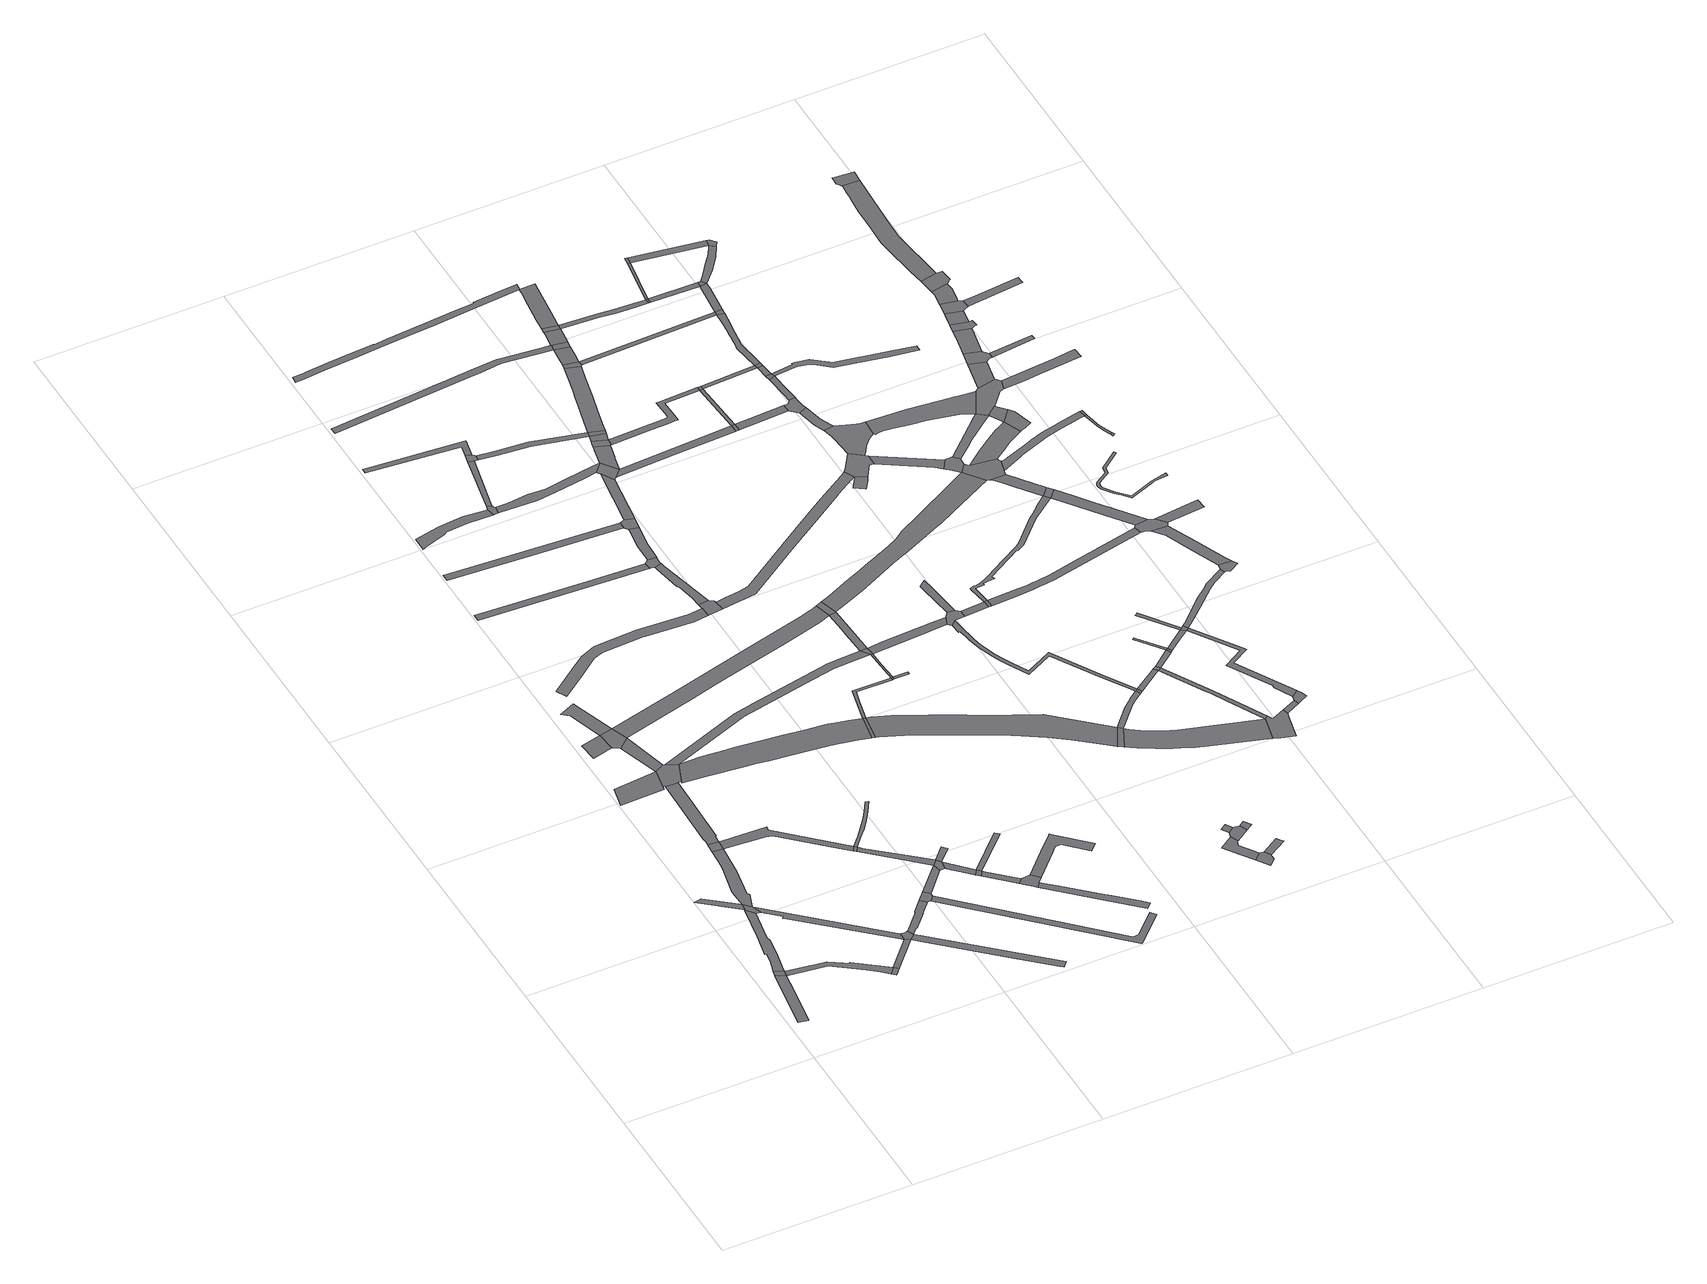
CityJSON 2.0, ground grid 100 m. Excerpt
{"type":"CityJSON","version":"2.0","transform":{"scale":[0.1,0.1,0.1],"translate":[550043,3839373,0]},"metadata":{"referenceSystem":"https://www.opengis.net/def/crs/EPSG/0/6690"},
"CityObjects":{
"road1":{"type":"Road","attributes":{"RoadStructureAttribute.sectionType":"1"},"geometry":[{"type":"MultiSurface","lod":"1","boundaries":[[[0,1,2,3,4,5,6]]]}]},
"road2":{"type":"Road","geometry":[{"type":"MultiSurface","lod":"1","boundaries":[[[7,0,6,8]]]}]},
"road3":{"type":"Road","attributes":{"RoadStructureAttribute.sectionType":"1"},"geometry":[{"type":"MultiSurface","lod":"1","boundaries":[[[9,10,11,12,13,14,7,8,15,16,17,18,19,20]]]}]},
"road4":{"type":"Road","attributes":{"RoadStructureAttribute.sectionType":"1"},"geometry":[{"type":"MultiSurface","lod":"1","boundaries":[[[21,22,23,9,24]]]}]},
"road5":{"type":"Road","attributes":{"RoadStructureAttribute.sectionType":"1"},"geometry":[{"type":"MultiSurface","lod":"1","boundaries":[[[25,26,27,28,29,30,31,32,8,6,33,34,35,36,37]]]}]},
"road6":{"type":"Road","geometry":[{"type":"MultiSurface","lod":"1","boundaries":[[[24,9,20,38,39,40]]]}]},
"road7":{"type":"Road","attributes":{"RoadStructureAttribute.sectionType":"1"},"geometry":[{"type":"MultiSurface","lod":"1","boundaries":[[[41,42,43,44,45,46,47,24,40,48,49,50,51,52]]]}]},
"road8":{"type":"Road","geometry":[{"type":"MultiSurface","lod":"1","boundaries":[[[37,36,53,54]]]}]},
"road9":{"type":"Road","geometry":[{"type":"MultiSurface","lod":"1","boundaries":[[[55,41,52,56]]]}]},
"road10":{"type":"Road","attributes":{"RoadStructureAttribute.sectionType":"1"},"geometry":[{"type":"MultiSurface","lod":"1","boundaries":[[[57,58,40,39,59,60,61,62,63,64,65,66]]]}]},
"road11":{"type":"Road","attributes":{"function":"3","RoadStructureAttribute.sectionType":"1"},"geometry":[{"type":"MultiSurface","lod":"1","boundaries":[[[67,68,69,70,71,72,73]]]}]},
"road12":{"type":"Road","attributes":{"RoadStructureAttribute.sectionType":"7"},"geometry":[{"type":"MultiSurface","lod":"1","boundaries":[[[74,75,76,77,78,55,56,79,80,81,82]]]}]},
"road13":{"type":"Road","attributes":{"RoadStructureAttribute.sectionType":"1"},"geometry":[{"type":"MultiSurface","lod":"1","boundaries":[[[83,84,85,86,87,88]]]}]},
"road14":{"type":"Road","attributes":{"RoadStructureAttribute.sectionType":"1"},"geometry":[{"type":"MultiSurface","lod":"1","boundaries":[[[65,89,37,54,90,91]]]}]},
"road15":{"type":"Road","attributes":{"RoadStructureAttribute.sectionType":"1"},"geometry":[{"type":"MultiSurface","lod":"1","boundaries":[[[92,93,94,95,96,97,83,98]]]}]},
"road16":{"type":"Road","geometry":[{"type":"MultiSurface","lod":"1","boundaries":[[[98,83,88,99,100,101,102]]]}]},
"road17":{"type":"Road","attributes":{"RoadStructureAttribute.sectionType":"1"},"geometry":[{"type":"MultiSurface","lod":"1","boundaries":[[[102,101,67,103]]]}]},
"road18":{"type":"Road","geometry":[{"type":"MultiSurface","lod":"1","boundaries":[[[103,67,73,104,74,82,105,106,107,108]]]}]},
"road19":{"type":"Road","geometry":[{"type":"MultiSurface","lod":"1","boundaries":[[[109,110,111,112,113,66,65,91,114,115]]]}]},
"road20":{"type":"Road","attributes":{"RoadStructureAttribute.sectionType":"1"},"geometry":[{"type":"MultiSurface","lod":"1","boundaries":[[[116,117,118,56,52,119,120,121,122,123]]]}]},
"road21":{"type":"Road","attributes":{"RoadStructureAttribute.sectionType":"1"},"geometry":[{"type":"MultiSurface","lod":"1","boundaries":[[[124,125,126,115,114,127,128,129,130,131,132,133]]]}]},
"road22":{"type":"Road","attributes":{"RoadStructureAttribute.sectionType":"1"},"geometry":[{"type":"MultiSurface","lod":"1","boundaries":[[[134,135,136,114,91,137,138,139,140,141]]]}]},
"road23":{"type":"Road","geometry":[{"type":"MultiSurface","lod":"1","boundaries":[[[123,122,142,143]]]}]},
"road24":{"type":"Road","geometry":[{"type":"MultiSurface","lod":"1","boundaries":[[[144,124,133,145,146,147,148,149]]]}]},
"road25":{"type":"Road","attributes":{"RoadStructureAttribute.sectionType":"1"},"geometry":[{"type":"MultiSurface","lod":"1","boundaries":[[[150,144,149,151,152]]]}]},
"road26":{"type":"Road","attributes":{"RoadStructureAttribute.sectionType":"1"},"geometry":[{"type":"MultiSurface","lod":"1","boundaries":[[[153,154,143,142,155,156,150,157]]]}]},
"road27":{"type":"Road","attributes":{"RoadStructureAttribute.sectionType":"1"},"geometry":[{"type":"MultiSurface","lod":"1","boundaries":[[[158,159,160,161,162,163,164,165,166,167,168,169,123,143]]]}]},
"road28":{"type":"Road","attributes":{"function":"3","RoadStructureAttribute.sectionType":"1"},"geometry":[{"type":"MultiSurface","lod":"1","boundaries":[[[170,171,172,173,174,175,176,177,178,179,180,181,107,106,182,183,184,185,186,187,188,189,190,191,192,193,194]]]}]},
"road29":{"type":"Road","geometry":[{"type":"MultiSurface","lod":"1","boundaries":[[[157,150,152,195,196]]]}]},
"road30":{"type":"Road","attributes":{"RoadStructureAttribute.sectionType":"1"},"geometry":[{"type":"MultiSurface","lod":"1","boundaries":[[[197,198,199,200,201,202,203,204,205,206,207,208,209,210,211,212,213]]]}]},
"road31":{"type":"Road","attributes":{"RoadStructureAttribute.sectionType":"1"},"geometry":[{"type":"MultiSurface","lod":"1","boundaries":[[[214,215,216,217,218,219,220,221,222,223,224,225]]]}]},
"road32":{"type":"Road","attributes":{"RoadStructureAttribute.sectionType":"1"},"geometry":[{"type":"MultiSurface","lod":"1","boundaries":[[[226,196,195,227,228,229]]]}]},
"road33":{"type":"Road","geometry":[{"type":"MultiSurface","lod":"1","boundaries":[[[230,231,232,233,234,157,196]]]}]},
"road34":{"type":"Road","attributes":{"RoadStructureAttribute.sectionType":"1"},"geometry":[{"type":"MultiSurface","lod":"1","boundaries":[[[235,236,237,238,239,240,241,242]]]}]},
"road35":{"type":"Road","geometry":[{"type":"MultiSurface","lod":"1","boundaries":[[[229,228,243,244]]]}]},
"road36":{"type":"Road","attributes":{"RoadStructureAttribute.sectionType":"1"},"geometry":[{"type":"MultiSurface","lod":"1","boundaries":[[[245,246,247,248,249,147,146,250,251,252,253,254]]]}]},
"road37":{"type":"Road","attributes":{"RoadStructureAttribute.sectionType":"1"},"geometry":[{"type":"MultiSurface","lod":"1","boundaries":[[[255,256,244,243,257,258]]]}]},
"road38":{"type":"Road","attributes":{"RoadStructureAttribute.sectionType":"1"},"geometry":[{"type":"MultiSurface","lod":"1","boundaries":[[[259,260,261,262,263,264]]]}]},
"road39":{"type":"Road","attributes":{"RoadStructureAttribute.sectionType":"1"},"geometry":[{"type":"MultiSurface","lod":"1","boundaries":[[[265,266,267,268,269,270,108,107,271,272,273,274,275]]]}]},
"road40":{"type":"Road","attributes":{"RoadStructureAttribute.sectionType":"1"},"geometry":[{"type":"MultiSurface","lod":"1","boundaries":[[[276,277,278,279,280,281,98,102,282,283,284,285,286,287,288,289,290]]]}]},
"road41":{"type":"Road","attributes":{"RoadStructureAttribute.sectionType":"1"},"geometry":[{"type":"MultiSurface","lod":"1","boundaries":[[[291,292,293,294,295,296,297,298]]]}]},
"road42":{"type":"Road","geometry":[{"type":"MultiSurface","lod":"1","boundaries":[[[299,300,301,258,257,302,303,304,305,306,307]]]}]},
"road43":{"type":"Road","attributes":{"RoadStructureAttribute.sectionType":"1"},"geometry":[{"type":"MultiSurface","lod":"1","boundaries":[[[308,309,229,244]]]}]},
"road44":{"type":"Road","geometry":[{"type":"MultiSurface","lod":"1","boundaries":[[[310,225,224,311,312,313,314]]]}]},
"road45":{"type":"Road","attributes":{"RoadStructureAttribute.sectionType":"1"},"geometry":[{"type":"MultiSurface","lod":"1","boundaries":[[[315,310,314,316]]]}]},
"road46":{"type":"Road","attributes":{"RoadStructureAttribute.sectionType":"1"},"geometry":[{"type":"MultiSurface","lod":"1","boundaries":[[[317,318,319,320,321,305,304,322,323,324]]]}]},
"road47":{"type":"Road","geometry":[{"type":"MultiSurface","lod":"1","boundaries":[[[297,315,316,325,326,327,328,298]]]}]},
"road48":{"type":"Road","geometry":[{"type":"MultiSurface","lod":"1","boundaries":[[[194,193,329,330]]]}]},
"road49":{"type":"Road","attributes":{"RoadStructureAttribute.sectionType":"1"},"geometry":[{"type":"MultiSurface","lod":"1","boundaries":[[[331,332,333,334,335,336,337,338,339,299,307]]]}]},
"road50":{"type":"Road","geometry":[{"type":"MultiSurface","lod":"1","boundaries":[[[340,341,342,343,344,213,212,345,346]]]}]},
"road51":{"type":"Road","attributes":{"RoadStructureAttribute.sectionType":"1"},"geometry":[{"type":"MultiSurface","lod":"1","boundaries":[[[347,348,349,350,351,352,353,344,343]]]}]},
"road52":{"type":"Road","geometry":[{"type":"MultiSurface","lod":"1","boundaries":[[[354,238,237,355,349,348,356,357,358]]]}]},
"road53":{"type":"Road","attributes":{"RoadStructureAttribute.sectionType":"1"},"geometry":[{"type":"MultiSurface","lod":"1","boundaries":[[[359,360,361,362,363,364,365,312,311,366,367,368,369,370]]]}]},
"road54":{"type":"Road","attributes":{"RoadStructureAttribute.sectionType":"1"},"geometry":[{"type":"MultiSurface","lod":"1","boundaries":[[[371,372,373,354,358,374,375,376]]]}]},
"road55":{"type":"Road","attributes":{"RoadStructureAttribute.sectionType":"1"},"geometry":[{"type":"MultiSurface","lod":"1","boundaries":[[[377,194,330,378,379,380,381,382]]]}]},
"road56":{"type":"Road","geometry":[{"type":"MultiSurface","lod":"1","boundaries":[[[383,264,263,371,376,384]]]}]},
"road57":{"type":"Road","attributes":{"RoadStructureAttribute.sectionType":"1"},"geometry":[{"type":"MultiSurface","lod":"1","boundaries":[[[385,386,387,388,389,390,391,392,393,394,395,396]]]}]},
"road58":{"type":"Road","attributes":{"RoadStructureAttribute.sectionType":"1"},"geometry":[{"type":"MultiSurface","lod":"1","boundaries":[[[397,398,326,325,399,400,401,402]]]}]},
"road59":{"type":"Road","attributes":{"RoadStructureAttribute.sectionType":"1"},"geometry":[{"type":"MultiSurface","lod":"1","boundaries":[[[403,404,405,406,383,384,407]]]}]},
"road60":{"type":"Road","geometry":[{"type":"MultiSurface","lod":"1","boundaries":[[[382,381,408,409]]]}]},
"road61":{"type":"Road","attributes":{"RoadStructureAttribute.sectionType":"1"},"geometry":[{"type":"MultiSurface","lod":"1","boundaries":[[[410,411,275,382,409]]]}]},
"road62":{"type":"Road","geometry":[{"type":"MultiSurface","lod":"1","boundaries":[[[412,265,275,411]]]}]},
"road63":{"type":"Road","geometry":[{"type":"MultiSurface","lod":"1","boundaries":[[[413,414,415,409,408]]]}]},
"road64":{"type":"Road","attributes":{"RoadStructureAttribute.sectionType":"1"},"geometry":[{"type":"MultiSurface","lod":"1","boundaries":[[[416,417,418,419,420,421,422,423,424,425,426,427,428,429,430,431,432,433,434,435,436,437,438,439,440]]]}]},
"road65":{"type":"Road","geometry":[{"type":"MultiSurface","lod":"1","boundaries":[[[359,370,441,442,403,407,443,444]]]}]},
"road66":{"type":"Road","attributes":{"RoadStructureAttribute.sectionType":"1"},"geometry":[{"type":"MultiSurface","lod":"1","boundaries":[[[445,290,446,447,265,412]]]}]},
"road67":{"type":"Road","attributes":{"function":"3","RoadStructureAttribute.sectionType":"1"},"geometry":[{"type":"MultiSurface","lod":"1","boundaries":[[[448,449,450,451,452,453,454,455,330,329,456,457,458,459,460,461,462,463,464,465,466,467,468]]]}]},
"road68":{"type":"Road","geometry":[{"type":"MultiSurface","lod":"1","boundaries":[[[469,276,290,445,470]]]}]},
"road69":{"type":"Road","attributes":{"RoadStructureAttribute.sectionType":"1"},"geometry":[{"type":"MultiSurface","lod":"1","boundaries":[[[471,472,473,359,444,474,475,476,477,478,479]]]}]},
"road70":{"type":"Road","geometry":[{"type":"MultiSurface","lod":"1","boundaries":[[[480,481,471,479,482,483]]]}]},
"road71":{"type":"Road","attributes":{"RoadStructureAttribute.sectionType":"1"},"geometry":[{"type":"MultiSurface","lod":"1","boundaries":[[[401,484,480,483,485]]]}]},
"road72":{"type":"Road","geometry":[{"type":"MultiSurface","lod":"1","boundaries":[[[402,401,485,486]]]}]},
"road73":{"type":"Road","attributes":{"RoadStructureAttribute.sectionType":"1"},"geometry":[{"type":"MultiSurface","lod":"1","boundaries":[[[487,488,489,412,411,490,491]]]}]},
"road74":{"type":"Road","attributes":{"RoadStructureAttribute.sectionType":"1"},"geometry":[{"type":"MultiSurface","lod":"1","boundaries":[[[492,493,494,495,496,497,498,499,346,345,500,501,502,503,504,505,506,507]]]}]},
"road75":{"type":"Road","attributes":{"RoadStructureAttribute.sectionType":"1"},"geometry":[{"type":"MultiSurface","lod":"1","boundaries":[[[508,509,510,511,512,513,402,486,514,515,516,517,518,519]]]}]},
"road76":{"type":"Road","attributes":{"RoadStructureAttribute.sectionType":"1"},"geometry":[{"type":"MultiSurface","lod":"1","boundaries":[[[520,521,522,523,524,525,526,527,528]]]}]},
"road77":{"type":"Road","attributes":{"RoadStructureAttribute.sectionType":"1"},"geometry":[{"type":"MultiSurface","lod":"1","boundaries":[[[529,530,444,443,531,532]]]}]},
"road78":{"type":"Road","geometry":[{"type":"MultiSurface","lod":"1","boundaries":[[[524,523,533,534,535,536,537]]]}]},
"road79":{"type":"Road","geometry":[{"type":"MultiSurface","lod":"1","boundaries":[[[538,539,540,541]]]}]},
"road80":{"type":"Road","geometry":[{"type":"MultiSurface","lod":"1","boundaries":[[[541,540,520,528,542,543]]]}]},
"road81":{"type":"Road","geometry":[{"type":"MultiSurface","lod":"1","boundaries":[[[544,508,519,545,546]]]}]},
"road82":{"type":"Road","geometry":[{"type":"MultiSurface","lod":"1","boundaries":[[[547,548,549,550,537,536]]]}]},
"road83":{"type":"Road","attributes":{"RoadStructureAttribute.sectionType":"1"},"geometry":[{"type":"MultiSurface","lod":"1","boundaries":[[[551,552,543,542]]]}]},
"road84":{"type":"Road","attributes":{"RoadStructureAttribute.sectionType":"1"},"geometry":[{"type":"MultiSurface","lod":"1","boundaries":[[[395,553,544,546,554,555,556,557]]]}]},
"road85":{"type":"Road","attributes":{"RoadStructureAttribute.sectionType":"1"},"geometry":[{"type":"MultiSurface","lod":"1","boundaries":[[[558,559,560,561,562,483,482,563,564,565,566,567,568,569,570]]]}]},
"road86":{"type":"Road","geometry":[{"type":"MultiSurface","lod":"1","boundaries":[[[468,467,571,572,573]]]}]},
"road87":{"type":"Road","geometry":[{"type":"MultiSurface","lod":"1","boundaries":[[[574,487,491,575,576,577,578,579]]]}]},
"road88":{"type":"Road","geometry":[{"type":"MultiSurface","lod":"1","boundaries":[[[396,395,557,580,581]]]}]},
"road89":{"type":"Road","attributes":{"RoadStructureAttribute.sectionType":"1"},"geometry":[{"type":"MultiSurface","lod":"1","boundaries":[[[582,583,584,396,581,585,586]]]}]},
"road90":{"type":"Road","attributes":{"RoadStructureAttribute.sectionType":"1"},"geometry":[{"type":"MultiSurface","lod":"1","boundaries":[[[587,588,589,590,591,592,574,579]]]}]},
"road91":{"type":"Road","geometry":[{"type":"MultiSurface","lod":"1","boundaries":[[[593,582,586,594]]]}]},
"road92":{"type":"Road","attributes":{"RoadStructureAttribute.sectionType":"1"},"geometry":[{"type":"MultiSurface","lod":"1","boundaries":[[[595,578,577,596]]]}]},
"road93":{"type":"Road","attributes":{"RoadStructureAttribute.sectionType":"1"},"geometry":[{"type":"MultiSurface","lod":"1","boundaries":[[[597,598,599,600,601,602,603,604,605,606,607,608,609,576,575,610,611,612,613,614,615,616,617,618,619,620,621,622,623,624,625]]]}]},
"road94":{"type":"Road","attributes":{"RoadStructureAttribute.sectionType":"1"},"geometry":[{"type":"MultiSurface","lod":"1","boundaries":[[[626,627,628,629,630,631,632,440,633,634,635,636,593,594]]]}]},
"road95":{"type":"Road","attributes":{"RoadStructureAttribute.sectionType":"1"},"geometry":[{"type":"MultiSurface","lod":"1","boundaries":[[[624,637,638,639,640,641,642,468,573,643,644,645,646]]]}]},
"road96":{"type":"Road","geometry":[{"type":"MultiSurface","lod":"1","boundaries":[[[647,595,596,648]]]}]},
"road97":{"type":"Road","geometry":[{"type":"MultiSurface","lod":"1","boundaries":[[[649,529,532,650]]]}]},
"road98":{"type":"Road","attributes":{"RoadStructureAttribute.sectionType":"1"},"geometry":[{"type":"MultiSurface","lod":"1","boundaries":[[[651,652,653,654,655,656,657,658,659,660,661,662,663,664,665,469,470,666,667,668,669,670,671,672,673,674,675,676,677,678,679,680,681]]]}]},
"road99":{"type":"Road","attributes":{"RoadStructureAttribute.sectionType":"1"},"geometry":[{"type":"MultiSurface","lod":"1","boundaries":[[[682,570,529,649]]]}]},
"road100":{"type":"Road","attributes":{"function":"3","RoadStructureAttribute.sectionType":"1"},"geometry":[{"type":"MultiSurface","lod":"1","boundaries":[[[683,684,685,686,687,688,573,572,689,690,691,692,693,694,695,696,697,698,699]]]}]},
"road101":{"type":"Road","geometry":[{"type":"MultiSurface","lod":"1","boundaries":[[[625,624,646,700]]]}]},
"road102":{"type":"Road","geometry":[{"type":"MultiSurface","lod":"1","boundaries":[[[701,558,570,682]]]}]},
"road103":{"type":"Road","attributes":{"RoadStructureAttribute.sectionType":"1"},"geometry":[{"type":"MultiSurface","lod":"1","boundaries":[[[702,703,704,594,586,705,706,707,708,709]]]}]},
"road104":{"type":"Road","attributes":{"RoadStructureAttribute.sectionType":"1"},"geometry":[{"type":"MultiSurface","lod":"1","boundaries":[[[710,649,650,711]]]}]},
"road105":{"type":"Road","attributes":{"RoadStructureAttribute.sectionType":"1"},"geometry":[{"type":"MultiSurface","lod":"1","boundaries":[[[712,546,545,713]]]}]},
"road106":{"type":"Road","attributes":{"RoadStructureAttribute.sectionType":"1"},"geometry":[{"type":"MultiSurface","lod":"1","boundaries":[[[507,714,715,716,717,718]]]}]},
"road107":{"type":"Road","attributes":{"RoadStructureAttribute.sectionType":"1"},"geometry":[{"type":"MultiSurface","lod":"1","boundaries":[[[719,720,625,700,721]]]}]},
"road108":{"type":"Road","attributes":{"RoadStructureAttribute.sectionType":"1"},"geometry":[{"type":"MultiSurface","lod":"1","boundaries":[[[722,701,682,723]]]}]},
"road109":{"type":"Road","geometry":[{"type":"MultiSurface","lod":"1","boundaries":[[[724,725,726,727,492,507,718,728,729,730,731]]]}]},
"road110":{"type":"Road","geometry":[{"type":"MultiSurface","lod":"1","boundaries":[[[732,719,721,733]]]}]},
"road111":{"type":"Road","geometry":[{"type":"MultiSurface","lod":"1","boundaries":[[[734,735,736,737,738,739,740,741,742,710,711,743,744]]]}]},
"road112":{"type":"Road","attributes":{"RoadStructureAttribute.sectionType":"1"},"geometry":[{"type":"MultiSurface","lod":"1","boundaries":[[[745,746,747,733,721,748,749,750,699,751]]]}]},
"road113":{"type":"Road","attributes":{"RoadStructureAttribute.sectionType":"1"},"geometry":[{"type":"MultiSurface","lod":"1","boundaries":[[[752,732,733,753]]]}]},
"road114":{"type":"Road","attributes":{"RoadStructureAttribute.sectionType":"1"},"geometry":[{"type":"MultiSurface","lod":"1","boundaries":[[[754,755,744,743,756,757,758,759]]]}]},
"road115":{"type":"Road","geometry":[{"type":"MultiSurface","lod":"1","boundaries":[[[709,708,760,761]]]}]},
"road116":{"type":"Road","geometry":[{"type":"MultiSurface","lod":"1","boundaries":[[[762,763,764,752,765]]]}]},
"road117":{"type":"Road","geometry":[{"type":"MultiSurface","lod":"1","boundaries":[[[766,767,768,759,758,769,770,771,724,731,772,773,774,775,776,777,778]]]}]},
"road118":{"type":"Road","attributes":{"RoadStructureAttribute.sectionType":"1"},"geometry":[{"type":"MultiSurface","lod":"1","boundaries":[[[779,780,781,782,783,784,739,738]]]}]},
"road119":{"type":"Road","attributes":{"RoadStructureAttribute.sectionType":"1"},"geometry":[{"type":"MultiSurface","lod":"1","boundaries":[[[785,786,787,788,789,790,791,792,793,794,795,796,797,798,799,800,801,802,803,595,647,804,805,806,807,808,809,810,811,812,813]]]}]},
"road120":{"type":"Road","geometry":[{"type":"MultiSurface","lod":"1","boundaries":[[[814,815,783,782]]]}]},
"road121":{"type":"Road","geometry":[{"type":"MultiSurface","lod":"1","boundaries":[[[765,752,753,816]]]}]},
"road122":{"type":"Road","attributes":{"RoadStructureAttribute.sectionType":"1"},"geometry":[{"type":"MultiSurface","lod":"1","boundaries":[[[817,818,819,815,814]]]}]},
"road123":{"type":"Road","geometry":[{"type":"MultiSurface","lod":"1","boundaries":[[[820,821,822,823,751,699,698,824,825,826,827]]]}]},
"road124":{"type":"Road","geometry":[{"type":"MultiSurface","lod":"1","boundaries":[[[828,722,723,818,817]]]}]},
"road125":{"type":"Road","attributes":{"RoadStructureAttribute.sectionType":"1"},"geometry":[{"type":"MultiSurface","lod":"1","boundaries":[[[829,709,761,830]]]}]},
"road126":{"type":"Road","attributes":{"RoadStructureAttribute.sectionType":"1"},"geometry":[{"type":"MultiSurface","lod":"1","boundaries":[[[730,729,831,832,833]]]}]},
"road127":{"type":"Road","attributes":{"RoadStructureAttribute.sectionType":"1"},"geometry":[{"type":"MultiSurface","lod":"1","boundaries":[[[834,835,836,837,838,839,840,841,842,843,844,647,648,845,846,847,848,849,850,851,852,853,854]]]}]},
"road128":{"type":"Road","attributes":{"RoadStructureAttribute.sectionType":"1"},"geometry":[{"type":"MultiSurface","lod":"1","boundaries":[[[713,855,856,857,858,859,860,861,722,828,862,863,864,865,866,867]]]}]},
"road129":{"type":"Road","geometry":[{"type":"MultiSurface","lod":"1","boundaries":[[[868,829,830,869]]]}]},
"road130":{"type":"Road","attributes":{"RoadStructureAttribute.sectionType":"1"},"geometry":[{"type":"MultiSurface","lod":"1","boundaries":[[[870,765,816,871,872]]]}]},
"road131":{"type":"Road","attributes":{"RoadStructureAttribute.sectionType":"1"},"geometry":[{"type":"MultiSurface","lod":"1","boundaries":[[[761,760,873,874]]]}]},
"road132":{"type":"Road","geometry":[{"type":"MultiSurface","lod":"1","boundaries":[[[875,876,877,870,878]]]}]},
"road133":{"type":"Road","attributes":{"RoadStructureAttribute.sectionType":"1"},"geometry":[{"type":"MultiSurface","lod":"1","boundaries":[[[879,880,820,827,881,882]]]}]},
"road134":{"type":"Road","geometry":[{"type":"MultiSurface","lod":"1","boundaries":[[[712,713,867,883]]]}]},
"road135":{"type":"Road","geometry":[{"type":"MultiSurface","lod":"1","boundaries":[[[884,878,870,872,885]]]}]},
"road136":{"type":"Road","geometry":[{"type":"MultiSurface","lod":"1","boundaries":[[[886,887,888,833,832,889,890,891,651,892,893,894]]]}]},
"road137":{"type":"Road","attributes":{"RoadStructureAttribute.sectionType":"1"},"geometry":[{"type":"MultiSurface","lod":"1","boundaries":[[[895,896,873,897,898,899,712,883]]]}]},
"road138":{"type":"Road","attributes":{"RoadStructureAttribute.sectionType":"1"},"geometry":[{"type":"MultiSurface","lod":"1","boundaries":[[[900,901,902,885,872,903,904,905,906,907,908,909]]]}]},
"road139":{"type":"Road","geometry":[{"type":"MultiSurface","lod":"1","boundaries":[[[909,908,879,882,910,911,912]]]}]},
"road140":{"type":"Road","geometry":[{"type":"MultiSurface","lod":"1","boundaries":[[[874,873,896,913]]]}]},
"road141":{"type":"Road","geometry":[{"type":"MultiSurface","lod":"1","boundaries":[[[914,892,651,681,915,916,917,918,919,920,921,922,923,924]]]}]},
"road142":{"type":"Road","attributes":{"RoadStructureAttribute.sectionType":"1"},"geometry":[{"type":"MultiSurface","lod":"1","boundaries":[[[869,830,925,926]]]}]},
"road143":{"type":"Road","attributes":{"RoadStructureAttribute.sectionType":"1"},"geometry":[{"type":"MultiSurface","lod":"1","boundaries":[[[915,927,928,929,930,785,931,916]]]}]},
"road144":{"type":"Road","attributes":{"RoadStructureAttribute.sectionType":"1"},"geometry":[{"type":"MultiSurface","lod":"1","boundaries":[[[932,933,934,935,936,937,938,939,940,941,942,943,944,945,946,814,782]]]}]},
"road145":{"type":"Road","attributes":{"RoadStructureAttribute.sectionType":"1"},"geometry":[{"type":"MultiSurface","lod":"1","boundaries":[[[947,948,949,950,951,952,778,777,953,954,955,956,957,958,959,960,961,962]]]}]},
"road146":{"type":"Road","attributes":{"RoadStructureAttribute.sectionType":"1"},"geometry":[{"type":"MultiSurface","lod":"1","boundaries":[[[925,963,964,965,966,913,896,967,968,969,970]]]}]},
"road147":{"type":"Road","geometry":[{"type":"MultiSurface","lod":"1","boundaries":[[[931,785,813,971]]]}]},
"road148":{"type":"Road","attributes":{"RoadStructureAttribute.sectionType":"1"},"geometry":[{"type":"MultiSurface","lod":"1","boundaries":[[[972,973,974,975,976,977,978,979,884,885,980,981,982,983,984,985,986,987]]]}]},
"road149":{"type":"Road","attributes":{"RoadStructureAttribute.sectionType":"1"},"geometry":[{"type":"MultiSurface","lod":"1","boundaries":[[[961,988,989,990,886,894,991,992,993,994,995,996]]]}]},
"road150":{"type":"Road","attributes":{"RoadStructureAttribute.sectionType":"1"},"geometry":[{"type":"MultiSurface","lod":"1","boundaries":[[[997,998,999,1000,1001,1002,1003,1004,1005,1006,924,923,1007,1008,1009,1010,1011,1012,1013,1014]]]}]},
"road151":{"type":"Road","geometry":[{"type":"MultiSurface","lod":"1","boundaries":[[[926,925,970,1015,1016]]]}]},
"road152":{"type":"Road","attributes":{"RoadStructureAttribute.sectionType":"1"},"geometry":[{"type":"MultiSurface","lod":"1","boundaries":[[[1017,1018,1019,1020,1021,1022,971,813,1023,1024,1025]]]}]},
"road153":{"type":"Road","geometry":[{"type":"MultiSurface","lod":"1","boundaries":[[[1025,1024,834,854,1026,1027,1028,1029,1030,1031,1032,1033]]]}]},
"road154":{"type":"Road","geometry":[{"type":"MultiSurface","lod":"1","boundaries":[[[1034,1035,1036,996,1037,1038,997,1039]]]}]},
"road155":{"type":"Road","attributes":{"RoadStructureAttribute.sectionType":"1"},"geometry":[{"type":"MultiSurface","lod":"1","boundaries":[[[1028,1040,1041,1042,1043,1044,1045,1046,1047,1029]]]}]},
"road156":{"type":"Road","attributes":{"RoadStructureAttribute.sectionType":"1"},"geometry":[{"type":"MultiSurface","lod":"1","boundaries":[[[1048,1049,1050,1051,1052,1053,1054,1055,1056,1057,1058,1059,919,918,1060,1061,1062,1063,1064,1065,1066,1067,1068,1069,1070,1071,1072]]]}]},
"road157":{"type":"Road","geometry":[{"type":"MultiSurface","lod":"1","boundaries":[[[1073,1039,997,1014,1074,1075,1076,1077]]]}]},
"road158":{"type":"Road","geometry":[{"type":"MultiSurface","lod":"1","boundaries":[[[1043,1078,1079,972,987,1080,1081,1082,1044]]]}]},
"road159":{"type":"Road","geometry":[{"type":"MultiSurface","lod":"1","boundaries":[[[1083,1084,1085,1086,1087,1088,1089,962,961,996,1036,1090,1091,1092,1093,1094,1095]]]}]},
"road160":{"type":"Road","attributes":{"RoadStructureAttribute.sectionType":"1"},"geometry":[{"type":"MultiSurface","lod":"1","boundaries":[[[1096,1097,1033,1032,1098]]]}]},
"road161":{"type":"Road","attributes":{"RoadStructureAttribute.sectionType":"1"},"geometry":[{"type":"MultiSurface","lod":"1","boundaries":[[[1099,1088,1087,1100,1101]]]}]},
"road162":{"type":"Road","attributes":{"RoadStructureAttribute.sectionType":"1"},"geometry":[{"type":"MultiSurface","lod":"1","boundaries":[[[1102,1103,1104,1105,1106,1107,1108,1109,1110,1111,1112,1113,1114,1115,1116,1117,1118,1119,1120,1121,1122,1123,1124,1125,1126,1127,1128,1129,1130]]]}]},
"road163":{"type":"Road","geometry":[{"type":"MultiSurface","lod":"1","boundaries":[[[1131,1099,1101,1132,1133,1134,1135,1136,1137]]]}]},
"road164":{"type":"Road","attributes":{"RoadStructureAttribute.sectionType":"1"},"geometry":[{"type":"MultiSurface","lod":"1","boundaries":[[[1138,1139,1140,1131,1137,1141,1142,1143]]]}]},
"road165":{"type":"Road","attributes":{"RoadStructureAttribute.sectionType":"1"},"geometry":[{"type":"MultiSurface","lod":"1","boundaries":[[[1144,1145,1072,1146,1147,1148,1149]]]}]},
"road166":{"type":"Road","geometry":[{"type":"MultiSurface","lod":"1","boundaries":[[[1149,1148,1150,1151]]]}]},
"road167":{"type":"Road","geometry":[{"type":"MultiSurface","lod":"1","boundaries":[[[1152,1048,1072,1145]]]}]},
"road168":{"type":"Road","geometry":[{"type":"MultiSurface","lod":"1","boundaries":[[[1153,1138,1143,1154,1155,1156,1157,1158,1159,1160]]]}]},
"road169":{"type":"Road","attributes":{"RoadStructureAttribute.sectionType":"1"},"geometry":[{"type":"MultiSurface","lod":"1","boundaries":[[[1161,1162,1153,1160,1163,1164]]]}]},
"road170":{"type":"Road","attributes":{"RoadStructureAttribute.sectionType":"1"},"geometry":[{"type":"MultiSurface","lod":"1","boundaries":[[[1165,1166,1167,1095,1094,1168,1169,1170]]]}]},
"road171":{"type":"Road","geometry":[{"type":"MultiSurface","lod":"1","boundaries":[[[1171,1161,1164,1172,1173,1174,1175,1176]]]}]},
"road172":{"type":"Road","attributes":{"RoadStructureAttribute.sectionType":"1"},"geometry":[{"type":"MultiSurface","lod":"1","boundaries":[[[1177,1178,1179,1135,1134]]]}]},
"road173":{"type":"Road","attributes":{"RoadStructureAttribute.sectionType":"1"},"geometry":[{"type":"MultiSurface","lod":"1","boundaries":[[[1180,1181,1182,1183,1184,1171,1176]]]}]},
"road174":{"type":"Road","geometry":[{"type":"MultiSurface","lod":"1","boundaries":[[[1185,1186,1187,1183,1182,1188,1189]]]}]},
"road175":{"type":"Road","attributes":{"RoadStructureAttribute.sectionType":"1"},"geometry":[{"type":"MultiSurface","lod":"1","boundaries":[[[1190,1191,1192,1193,1194,1195,1196,1197,1198,1199,1187,1186,1200,1201,1202,1203]]]}]},
"road176":{"type":"Road","attributes":{"RoadStructureAttribute.sectionType":"1"},"geometry":[{"type":"MultiSurface","lod":"1","boundaries":[[[1204,1205,1206,1207,1208,1175,1174]]]}]},
"road177":{"type":"Road","geometry":[{"type":"MultiSurface","lod":"1","boundaries":[[[1209,1210,1211,1212,1190,1203,1213,1214]]]}]}
},
"vertices":[
[101,595,0],[99,579,0],[48,253,0],[98,245,0],[130,444,0],[132,458,0],[147,568,0],
[108,625,0],[154,601,0],
[187,1069,0],[187,1066,0],[154,876,0],[129,749,0],[138,748,0],[126,686,0],[160,632,0],[180,730,0],[195,823,0],[192,851,0],[222,1022,0],[223,1022,0],
[44,1231,0],[2,1223,0],[180,1075,0],[195,1106,0],
[552,441,0],[469,505,0],[453,516,0],[448,511,0],[424,528,0],[362,570,0],[309,577,0],[273,581,0],[353,540,0],[500,434,0],[553,389,0],[590,357,0],[618,391,0],
[235,1019,0],[248,1016,0],[229,1072,0],
[240,1499,0],[232,1391,0],[224,1353,0],[224,1352,0],[217,1316,0],[194,1210,0],[192,1199,0],[258,1154,0],[250,1168,0],[278,1331,0],[282,1362,0],[295,1493,0],
[609,339,0],[639,372,0],
[244,1553,0],[299,1547,0],
[242,1060,0],[237,1064,0],[327,944,0],[319,934,0],[334,921,0],[743,552,0],[747,549,0],[751,546,0],[755,542,0],[755,586,0],
[263,2119,0],[262,2119,0],[145,2108,0],[33,2097,0],[10,1983,0],[242,1990,0],[243,2008,0],
[261,2004,0],[256,2004,0],[243,1593,0],[246,1593,0],[245,1566,0],[302,1590,0],[307,1590,0],[321,2001,0],[318,2002,0],
[147,2464,0],[143,2463,0],[38,2437,0],[48,2335,0],[55,2336,0],[158,2360,0],
[753,540,0],[779,525,0],[781,528,0],
[217,2483,0],[160,2656,0],[139,2719,0],[54,2678,0],[89,2648,0],[93,2634,0],[218,2480,0],
[171,2352,0],[188,2343,0],[193,2340,0],[252,2392,0],
[314,2146,0],
[261,2008,0],[319,2004,0],[338,2003,0],[383,2116,0],[323,2143,0],
[791,586,0],[787,583,0],[786,581,0],[766,584,0],[762,585,0],[810,555,0],[796,586,0],
[544,1516,0],[545,1536,0],[325,1545,0],[511,1478,0],[544,1468,0],[777,1249,0],[827,1203,0],[844,1229,0],
[943,752,0],[887,690,0],[891,687,0],[814,559,0],[841,587,0],[846,587,0],[916,663,0],[914,665,0],[961,714,0],[972,726,0],
[1342,69,0],[923,450,0],[844,523,0],[818,495,0],[1131,208,0],[1316,40,0],[1329,28,0],[1355,57,0],
[840,1191,0],[857,1217,0],
[984,797,0],[984,726,0],[989,726,0],[1011,751,0],[1011,755,0],[1012,771,0],
[1115,941,0],[1015,774,0],[1123,896,0],
[1040,1059,0],[874,1200,0],[879,1156,0],[990,1055,0],[1140,969,0],
[904,1272,0],[943,1315,0],[980,1363,0],[1012,1413,0],[1050,1474,0],[1051,1476,0],[1042,1479,0],[1034,1481,0],[999,1423,0],[967,1375,0],[930,1328,0],[891,1280,0],
[1228,2024,0],[1165,2038,0],[1132,2045,0],[1092,2051,0],[1018,2059,0],[902,2073,0],[786,2088,0],[726,2095,0],[667,2100,0],[627,2103,0],[540,2111,0],[494,2115,0],[337,1993,0],[458,1980,0],[655,1959,0],[709,1952,0],[768,1944,0],[884,1929,0],[1001,1915,0],[1073,1907,0],[1107,1902,0],[1135,1896,0],[1194,1883,0],[1268,1864,0],[1293,2008,0],
[1151,897,0],[1160,944,0],
[907,3027,0],[641,3041,0],[410,3029,0],[327,2995,0],[242,2930,0],[117,2837,0],[108,2830,0],[135,2777,0],[152,2790,0],[260,2869,0],[373,2955,0],[428,2975,0],[652,2985,0],[655,2984,0],[905,2969,0],[985,2979,0],[981,3035,0],
[285,4118,0],[215,4112,0],[151,4107,0],[16,4078,0],[14,4000,0],[26,4004,0],[44,4011,0],[148,4045,0],[169,4059,0],[280,4068,0],[418,4064,0],[410,4108,0],
[1269,828,0],[1233,814,0],[1257,791,0],[1276,821,0],
[1161,946,0],[1226,1013,0],[1228,1016,0],[1226,1018,0],[1206,1038,0],
[13,3480,0],[13,3440,0],[891,3395,0],[887,3434,0],[885,3434,0],[594,3449,0],[132,3472,0],[14,3480,0],
[1277,772,0],[1296,801,0],
[1742,68,0],[1738,68,0],[1717,68,0],[1712,68,0],[1228,541,0],[1724,10,0],[1728,6,0],[1733,10,0],[1882,157,0],[1859,185,0],
[1430,675,0],[1307,789,0],[1411,644,0],[1435,669,0],
[451,3769,0],[14,3795,0],[13,3755,0],[448,3729,0],[914,3702,0],[916,3742,0],
[1499,2431,0],[1381,2424,0],[1326,2421,0],[1146,2386,0],[886,2334,0],[776,2310,0],[808,2274,0],[1214,2354,0],[1335,2377,0],[1454,2383,0],[1532,2387,0],
[1461,2804,0],[1442,2796,0],[1422,2789,0],[1360,2770,0],[1004,2680,0],[608,2576,0],[654,2495,0],[783,2528,0],[845,2545,0],[911,2563,0],[1210,2638,0],[1225,2642,0],[1365,2678,0],[1430,2697,0],[1485,2717,0],
[539,4578,0],[540,4583,0],[536,4583,0],[21,4627,0],[19,4598,0],[503,4555,0],[491,4494,0],[519,4485,0],
[1485,672,0],[1465,671,0],[1438,670,0],[1428,628,0],[1463,593,0],[1478,579,0],[1497,609,0],[1499,611,0],[1523,635,0],
[1491,993,0],[1471,1013,0],
[415,4131,0],[442,4064,0],[446,4106,0],[444,4110,0],[438,4124,0],
[481,4449,0],[509,4440,0],
[1852,281,0],[1743,381,0],[1730,394,0],[1568,543,0],[1513,593,0],[1716,352,0],[1864,212,0],[1893,243,0],
[529,4438,0],[532,4468,0],[528,4473,0],[523,4479,0],
[1284,1860,0],[1308,2004,0],
[1650,766,0],[1680,797,0],[1712,797,0],[1817,692,0],[1856,731,0],[1699,881,0],[1694,887,0],[1689,881,0],[1603,794,0],
[1055,3054,0],[1053,3055,0],[1047,3060,0],[1033,3071,0],[978,3063,0],[1064,2988,0],[1056,3044,0],
[959,3382,0],[955,3401,0],[918,3389,0],[920,3372,0],[946,3226,0],[954,3212,0],[972,3120,0],
[911,3452,0],[907,3394,0],[953,3411,0],[954,3432,0],[955,3448,0],
[1023,4159,0],[929,4146,0],[816,4127,0],[719,4111,0],[624,4117,0],[543,4107,0],[503,4105,0],[647,4059,0],[743,4070,0],[853,4086,0],[919,4097,0],[978,4107,0],
[931,3683,0],[930,3672,0],[914,3559,0],[957,3483,0],[962,3549,0],[980,3672,0],
[1339,2199,0],[1328,2096,0],[1335,2123,0],[1352,2184,0],[1541,2182,0],[1541,2198,0],
[942,3751,0],[990,3740,0],
[941,5022,0],[931,5024,0],[896,5021,0],[789,5013,0],[609,4996,0],[20,4945,0],[22,4910,0],[764,4972,0],[819,4976,0],[936,4989,0],[1197,4962,0],[1200,4994,0],
[797,4440,0],[624,4456,0],[622,4426,0],[792,4410,0],[1066,4345,0],[1073,4375,0],
[995,4087,0],[993,4084,0],[989,4059,0],[943,3759,0],[1032,4020,0],
[1551,2182,0],[1551,2198,0],
[1545,2303,0],[1542,2387,0],
[1538,2433,0],
[1629,2182,0],[1629,2189,0],[1629,2197,0],
[1253,5448,0],[1139,5439,0],[1014,5428,0],[1014,5423,0],[916,5416,0],[747,5403,0],[541,5386,0],[465,5378,0],[465,5383,0],[329,5372,0],[223,5364,0],[94,5354,0],[90,5353,0],[26,5349,0],[23,5312,0],[26,5312,0],[57,5315,0],[179,5325,0],[366,5339,0],[486,5348,0],[624,5359,0],[793,5372,0],[942,5385,0],[1067,5395,0],[1249,5410,0],
[994,4089,0],[995,4088,0],[1044,4033,0],[1084,4076,0],
[1524,2723,0],[1492,2603,0],[1493,2563,0],
[2055,1642,0],[1799,1770,0],[1733,1805,0],[1627,1859,0],[1579,1884,0],[1534,1907,0],[1423,1963,0],[1335,1997,0],[1299,1856,0],[1411,1812,0],[1435,1801,0],[1658,1689,0],[1778,1627,0],[1856,1582,0],[1896,1557,0],[2000,1490,0],[2091,1423,0],[2171,1359,0],[2221,1316,0],[2259,1287,0],[2320,1404,0],
[1496,2818,0],[1524,2727,0],
[1048,4272,0],[1044,4255,0],[1044,4252,0],[1086,4086,0],[1087,4088,0],[1102,4157,0],[1104,4163,0],[1123,4239,0],[1125,4246,0],
[1058,4311,0],[1052,4288,0],[1130,4246,0],[1134,4283,0],
[1065,4340,0],[1145,4327,0],
[1150,4348,0],
[1964,2457,0],[1889,2453,0],[1626,2439,0],[1769,2399,0],[1943,2411,0],
[2010,3579,0],[1984,3561,0],[1829,3464,0],[1713,3388,0],[1520,3259,0],[1243,3073,0],[1190,3060,0],[1108,3051,0],[1249,3010,0],[1541,3206,0],[1715,3321,0],[1907,3448,0],[1913,3452,0],[2012,3513,0],[2014,3514,0],[2033,3525,0],
[1181,4822,0],[1164,4752,0],[1145,4670,0],[1132,4617,0],[1119,4569,0],[1091,4450,0],[1158,4381,0],[1184,4493,0],[1207,4586,0],[1238,4718,0],[1255,4787,0],[1257,4800,0],
[2439,481,0],[2366,432,0],[2425,345,0],[2468,282,0],[2505,318,0],[2467,373,0],[2442,409,0],[2449,434,0],[2458,439,0],
[1690,4107,0],[1679,4106,0],[1356,4049,0],[1691,4064,0],
[2512,216,0],[2548,251,0],[2548,279,0],[2549,280,0],[2529,314,0],
[2456,568,0],[2423,546,0],[2446,511,0],[2477,536,0],
[2530,488,0],[2511,530,0],
[1184,4847,0],[1266,4808,0],[1263,4833,0],
[2644,339,0],[2645,340,0],[2633,356,0],[2622,372,0],
[2565,512,0],[2540,549,0],
[1190,4897,0],[1263,4840,0],[1264,4851,0],[1267,4870,0],[1275,4942,0],
[1671,4419,0],[1475,4410,0],[1452,4410,0],[1455,4305,0],[1448,4295,0],[1349,4254,0],[1431,4257,0],[1469,4259,0],[1488,4259,0],[1488,4277,0],[1488,4292,0],[1485,4390,0],[1672,4397,0],
[2270,1279,0],[2287,1268,0],[2341,1385,0],
[1984,2484,0],[1963,2391,0],[1990,2418,0],[2045,2421,0],[2044,2463,0],[2023,2481,0],
[1277,4958,0],[1279,4980,0],
[1211,5089,0],[1210,5074,0],[1200,4998,0],[1291,5074,0],[1291,5077,0],
[2001,2674,0],[1993,2733,0],[1975,2719,0],[1956,2705,0],[1960,2673,0],[1984,2485,0],
[1214,5117,0],[1294,5104,0],
[2171,2470,0],[2173,2428,0],
[2436,1745,0],[2276,2016,0],[2134,1944,0],[2088,2036,0],[2067,2079,0],[2052,2116,0],[2047,2126,0],[2037,2156,0],[2026,2191,0],[2016,2228,0],[2008,2271,0],[2003,2303,0],[2000,2330,0],[1969,2336,0],[1977,2337,0],[1977,2330,0],[1983,2295,0],[1988,2263,0],[1996,2225,0],[2006,2186,0],[2019,2146,0],[2032,2111,0],[2047,2073,0],[2068,2029,0],[2124,1922,0],[2268,1993,0],[2421,1737,0],[2515,1592,0],[2528,1601,0],
[1295,5109,0],[1295,5110,0],[1297,5122,0],[1310,5230,0],[1331,5408,0],[1331,5410,0],[1331,5412,0],[1248,5409,0],[1245,5375,0],[1235,5301,0],[1221,5184,0],
[2510,1589,0],[2492,1575,0],[2472,1561,0],[2465,1554,0],[2423,1517,0],[2419,1513,0],[2445,1501,0],[2461,1515,0],[2484,1535,0],[2527,1566,0],
[2189,2472,0],[2190,2429,0],
[1707,4108,0],[1709,4065,0],
[2495,3322,0],[2332,3234,0],[2256,3193,0],[2177,3150,0],[2057,3085,0],[2005,3047,0],[1961,3026,0],[1960,3025,0],[1930,3011,0],[1796,2951,0],[1761,2935,0],[1727,2921,0],[1653,2888,0],[1573,2852,0],[1523,2830,0],[1528,2729,0],[1617,2763,0],[1700,2799,0],[1823,2859,0],[1922,2906,0],[1997,2940,0],[1998,2939,0],[2220,3039,0],[2229,3043,0],[2250,3054,0],[2264,3061,0],[2313,3086,0],[2329,3095,0],[2450,3156,0],[2520,3193,0],[2574,3221,0],
[1690,4399,0],
[2565,1258,0],[2499,1283,0],[2480,1292,0],[2438,1315,0],[2403,1338,0],[2361,1368,0],[2339,1233,0],[2372,1214,0],[2413,1189,0],[2443,1173,0],[2483,1154,0],[2553,1125,0],[2579,1114,0],[2643,1093,0],[2889,1014,0],[2929,1001,0],[2960,1139,0],
[2540,1575,0],
[1689,4419,0],
[1678,5077,0],[1575,5083,0],[1500,5092,0],[1498,5065,0],[1571,5055,0],[1678,5049,0],[1740,5048,0],[1740,5075,0],
[1971,4121,0],[1973,4077,0],
[1989,4852,0],[1985,4827,0],
[2031,3515,0],[1995,3460,0],[2046,3424,0],[2077,3471,0],[2091,3499,0],
[2658,1690,0],[2647,1683,0],[2673,1669,0],
[1980,4432,0],[1984,4412,0],
[2083,3685,0],[2082,3683,0],[2081,3682,0],[2023,3597,0],[2136,3569,0],[2160,3563,0],[2161,3627,0],[2147,3638,0],
[2675,1702,0],[2692,1682,0],
[2051,4084,0],[2049,4098,0],[2048,4112,0],[2046,4131,0],[2045,4146,0],[2012,4142,0],[2009,4138,0],[2003,4130,0],[1997,4122,0],[2015,4041,0],[2057,4064,0],
[2964,1183,0],[2905,1293,0],[2821,1452,0],[2803,1439,0],[2818,1413,0],[2859,1334,0],[2979,1154,0],
[2773,1780,0],[2786,1756,0],
[2106,3899,0],[2079,3959,0],[2036,3937,0],[2059,3881,0],[2059,3879,0],[2111,3889,0],
[1750,5048,0],[1750,5075,0],
[2676,1925,0],[2671,1921,0],[2666,1917,0],[2783,1787,0],
[2224,3846,0],[2214,3850,0],[2170,3867,0],[2072,3823,0],[2074,3806,0],[2078,3744,0],[2164,3661,0],[2184,3691,0],[2201,3713,0],[2214,3724,0],[2222,3731,0],[2253,3753,0],[2256,3844,0],
[2043,4167,0],[2037,4235,0],[2031,4305,0],[2030,4324,0],[1995,4311,0],[2008,4186,0],
[2757,3004,0],[2693,2951,0],[2695,2947,0],[2656,2914,0],[2634,2895,0],[2606,2867,0],[2503,2762,0],[2496,2756,0],[2476,2744,0],[2314,2648,0],[2284,2630,0],[2268,2621,0],[2253,2613,0],[2225,2600,0],[2206,2594,0],[2186,2589,0],[2182,2589,0],[2157,2585,0],[2158,2573,0],[2177,2574,0],[2226,2577,0],[2227,2586,0],[2290,2592,0],[2282,2609,0],[2471,2720,0],[2480,2718,0],[2518,2740,0],[2652,2877,0],[2781,2974,0],
[2022,4346,0],[1992,4341,0],
[2796,1764,0],
[2013,4415,0],[1985,4410,0],[1985,4408,0],
[3065,1156,0],[2996,1124,0],[2990,1134,0],[2984,1144,0],[2966,989,0],[3036,967,0],[3065,1103,0],[3072,1126,0],
[2011,4438,0],
[1783,5340,0],[1793,5338,0],
[2402,3412,0],[2432,3385,0],[2466,3438,0],
[3034,2608,0],[2678,2530,0],[2583,2509,0],[2531,2498,0],[2483,2490,0],[2453,2487,0],[2436,2485,0],[2414,2483,0],[2403,2482,0],[2358,2479,0],[2281,2476,0],[2331,2436,0],[2376,2439,0],[2418,2443,0],[2419,2443,0],[2436,2445,0],[2458,2447,0],[2489,2450,0],[2539,2458,0],[2591,2469,0],[3045,2566,0],
[1982,4768,0],[1978,4714,0],[1973,4672,0],[1972,4661,0],[1968,4628,0],[1965,4598,0],[1962,4578,0],[2007,4470,0],[1991,4591,0],[1991,4592,0],[2004,4680,0],[2019,4780,0],[2023,4822,0],
[1786,5376,0],[1797,5374,0],
[2895,1875,0],[2858,1812,0],[2919,1858,0],
[2010,5042,0],[2011,5070,0],
[2770,2073,0],[2762,2068,0],[2755,2063,0],[2908,1886,0],
[3141,1193,0],[3069,1158,0],[3078,1129,0],[3150,1165,0],
[2025,4852,0],
[2918,1893,0],[2935,1871,0],
[2509,3440,0],[2506,3440,0],[2475,3439,0],[2440,3377,0],[2447,3370,0],[2486,3331,0],[2531,3371,0],[2532,3407,0],[2534,3409,0],
[2043,5007,0],[2046,5046,0],[2007,5035,0],[1999,4956,0],[1989,4856,0],
[3010,1556,0],[3107,1612,0],[3081,1652,0],[3077,1619,0],[2982,1563,0],[2972,1556,0],[3101,1332,0],[3098,1318,0],[3147,1219,0],[3183,1248,0],
[3172,1176,0],[3208,1194,0],[3198,1220,0],
[2026,5070,0],
[2541,3360,0],[2590,3216,0],[2671,3217,0],[2673,3229,0],[2676,3243,0],[2693,3311,0],[2688,3318,0],[2686,3323,0],[2686,3328,0],[2687,3332,0],[2551,3350,0],
[2176,5279,0],[2180,5314,0],
[2594,3215,0],[2609,3196,0],[2630,3169,0],[2673,3113,0],[2798,3050,0],
[2139,4335,0],[2155,4335,0],[2209,4323,0],[2242,4301,0],[2302,4251,0],[2400,4233,0],[2575,4198,0],[2715,4175,0],[2715,4208,0],[2592,4231,0],[2315,4285,0],[2226,4355,0],[2155,4366,0],[2140,4365,0],[2140,4357,0],
[2759,3803,0],[2696,3809,0],[2678,3811,0],[2632,3816,0],[2467,3835,0],[2333,3839,0],[2262,3745,0],[2283,3750,0],[2301,3751,0],[2349,3745,0],[2430,3732,0],[2517,3721,0],[2659,3691,0],[2689,3684,0],[2740,3656,0],[2814,3797,0],
[2172,5273,0],[2144,5224,0],[2101,5168,0],[2053,5104,0],[2110,5114,0],[2134,5146,0],[2167,5190,0],[2204,5255,0],
[2822,3019,0],
[3256,2166,0],[3151,2105,0],[3133,2088,0],[3067,2035,0],[3065,2032,0],[3003,1973,0],[2956,1928,0],[2933,1905,0],[2957,1889,0],[2985,1915,0],[3035,1960,0],[3055,1978,0],[3085,2005,0],[3151,2064,0],[3191,2098,0],[3267,2141,0],
[2736,3652,0],[2722,3639,0],[2670,3590,0],[2620,3484,0],[2642,3504,0],[2759,3595,0],[2788,3617,0],[2791,3620,0],[2792,3621,0],
[2832,3547,0],[2828,3545,0],[2826,3541,0],[2818,3537,0],[2794,3525,0],[2772,3514,0],[2692,3459,0],[2658,3434,0],[2639,3421,0],[2606,3394,0],[2714,3351,0],[2716,3352,0],[2747,3376,0],[2787,3404,0],[2814,3420,0],[2841,3436,0],[2845,3438,0],[2870,3451,0],
[2221,5283,0],[2195,5311,0],
[3012,2769,0],[3003,2781,0],[2999,2785,0],[2996,2790,0],[2947,2854,0],[2881,2941,0],[2948,2754,0],[3046,2626,0],[3116,2632,0],
[3072,2564,0],[3088,2556,0],[3094,2553,0],[3178,2550,0],[3181,2555,0],[3182,2557,0],[3188,2571,0],[3147,2620,0],
[2879,3626,0],[2847,3663,0],[2845,3665,0],[2817,3574,0],[2826,3557,0],[2887,3616,0],
[3097,2549,0],[3139,2492,0],[3192,2364,0],[3262,2198,0],[3331,2194,0],[3328,2201,0],[3313,2232,0],[3246,2390,0],
[3180,3448,0],[3050,3423,0],[3037,3417,0],[2982,3405,0],[2942,3395,0],[2887,3375,0],[2854,3363,0],[2793,3339,0],[2733,3317,0],[2715,3310,0],[2709,3309,0],[2701,3309,0],[2793,3297,0],[2795,3298,0],[2884,3333,0],[2942,3353,0],[2958,3359,0],[2972,3363,0],[2987,3367,0],[3019,3376,0],[3054,3384,0],[3082,3390,0],[3105,3395,0],[3167,3408,0],[3186,3411,0],
[2908,3591,0],[2882,3457,0],[2905,3467,0],[2941,3484,0],[2913,3586,0],
[3259,2171,0],[3258,2167,0],[3271,2140,0],[3294,2133,0],[3347,2166,0],
[2949,3814,0],[2941,3821,0],[2937,3825,0],[2937,3826,0],[2932,3832,0],[2835,3811,0],[2830,3808,0],[2850,3670,0],[2865,3688,0],[2911,3744,0],[2928,3749,0],[2938,3752,0],[2954,3809,0],
[3386,2647,0],[3373,2646,0],[3390,2589,0],
[2867,3981,0],[2937,3867,0],[2953,3956,0],
[3256,2864,0],[3125,2814,0],[3070,2874,0],[3029,2930,0],[3028,2943,0],[3029,2950,0],[3031,2958,0],[3033,2963,0],[3100,3006,0],[3105,3041,0],[3199,3115,0],[3196,3120,0],[3192,3125,0],[3093,3049,0],[3088,3014,0],[3026,2973,0],[3021,2968,0],[3016,2960,0],[3014,2950,0],[3014,2943,0],[3019,2923,0],[3061,2866,0],[3076,2849,0],[3085,2840,0],[3121,2800,0],[3260,2852,0],[3269,2856,0],[3341,2864,0],[3338,2882,0],
[2882,4057,0],[2971,3972,0],[2985,3974,0],[2992,3974,0],[2991,4003,0],[2989,4005,0],[2967,4033,0],
[2912,4221,0],[2904,4173,0],[2891,4106,0],[2981,4107,0],[2997,4184,0],[3000,4198,0],
[3216,3322,0],[3198,3413,0],[3205,3321,0],[3220,3280,0],[3235,3243,0],[3246,3249,0],
[3242,3226,0],[3253,3235,0],
[3193,3450,0],
[2920,4265,0],[3016,4205,0],[3017,4205,0],[3024,4208,0],[3030,4208,0],[3027,4248,0],[3014,4246,0],[3008,4244,0],
[2934,4347,0],[2932,4336,0],[3012,4268,0],[3020,4325,0],
[3360,3846,0],[3352,3845,0],[3247,3833,0],[3049,3760,0],[3130,3767,0],[3363,3788,0],
[2944,4417,0],[3039,4334,0],[3052,4340,0],[3055,4341,0],[3049,4387,0],[3031,4399,0],
[3228,3999,0],[3227,4013,0],[3226,4026,0],
[3034,4419,0],[3044,4489,0],[3040,4526,0],[2951,4509,0],[2954,4487,0],
[3061,4616,0],[3029,4614,0],[2940,4598,0],[3060,4543,0],[3067,4549,0],
[2921,5360,0],[2920,5352,0],[2917,5308,0],[2915,5276,0],[2914,5264,0],[2906,5166,0],[2904,5065,0],[2900,4923,0],[2905,4874,0],[2929,4681,0],[2992,4929,0],[2993,4970,0],[2994,5003,0],[3011,5359,0],
[3093,4348,0],[3359,4376,0],[3358,4396,0],[3356,4416,0],[3099,4390,0],
[2917,5431,0],[2906,5433,0],[2902,5387,0],[2908,5378,0],[3015,5422,0],[2925,5430,0]
]}
